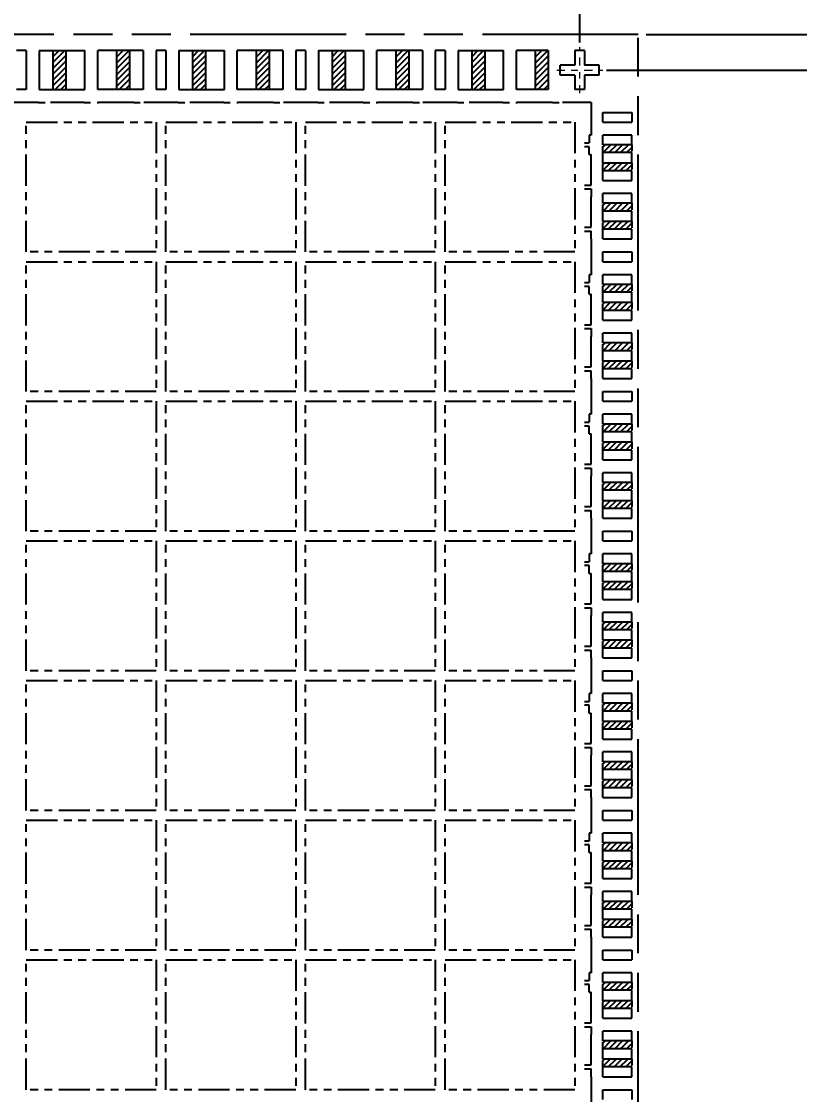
# Model space of a CAD drawing. Extents: x -338 to -53, y 67 to 196.
# Drawn here: x -91.39 to -79.41, y 163.1 to 179.63 of the extents above; entities that cross this region are included whole.
import ezdxf

# ---------------------------------------------------------------- set-up
doc = ezdxf.new("R2010")
doc.units = 0
for name, pattern in [('ACAD_ISO09W100', [45, 24, -3, 6, -3, 6, -3]), ('CENTER', [2, 1.25, -0.25, 0.25, -0.25]), ('HIDDEN', [0.375, 0.25, -0.125])]:
    doc.linetypes.add(name, pattern=pattern)
doc.layers.add('Center', color=1, linetype='CENTER', lineweight=0)
for name, color, linetype in [('dimension', 3, 'Continuous'), ('Etched Area', 4, 'Continuous'), ('Hidden', 4, 'HIDDEN'), ('Molding Line', 5, 'ACAD_ISO09W100'), ('PKG Line', 2, 'ACAD_ISO09W100')]:
    doc.layers.add(name, color=color, linetype=linetype)
doc.styles.add('SIMPLEX', font='SIMPLEX')
doc.dimstyles.new('1', dxfattribs={"dimtxt": 1, "dimasz": 1, "dimexe": 0.3, "dimexo": 0.3, "dimgap": 0.3, "dimtad": 0, "dimdec": 3, "dimzin": 1, "dimdsep": 46, "dimtxsty": 'SIMPLEX', "dimcen": 0, "dimclrd": 256, "dimclre": 256, "dimclrt": 7, "dimadec": 0, "dimazin": 1, "dimtm": 1.25, "dimtfac": 1, "dimtdec": 3, "dimtmove": 0, "dimatfit": 0, "dimfxl": 1, "dimtolj": 1, "dimtzin": 0, "dimlwd": -1, "dimlwe": -1, "dimarcsym": 1})
pattern_1 = [(45, (447.35187, 309.09846), (-0.0449012806, 0.0449012806), [])]
pattern_2 = [(45, (449.50187, 309.09846), (-0.0449012806, 0.0449012806), [])]
pattern_3 = [(45, (451.65187, 309.09846), (-0.0449012806, 0.0449012806), [])]
pattern_4 = [(45, (453.80187, 309.09846), (-0.0449012806, 0.0449012806), [])]
pattern_5 = [(45, (-208.74118, 173.81751), (-0.04490128, 0.04490128), [])]
pattern_6 = [(45, (-208.74118, 174.71751), (-0.04490128, 0.04490128), [])]
pattern_7 = [(45, (-208.74118, 175.96751), (-0.04490128, 0.04490128), [])]
pattern_8 = [(45, (-208.74118, 176.86751), (-0.04490128, 0.04490128), [])]
pattern_9 = [(45, (-208.74118, 178.11751), (-0.04490128, 0.04490128), [])]
pattern_10 = [(45, (-208.74118, 179.01751), (-0.04490128, 0.04490128), [])]
pattern_11 = [(45, (-208.74118, 180.26751), (-0.04490128, 0.04490128), [])]
pattern_12 = [(45, (-208.74118, 181.16751), (-0.04490128, 0.04490128), [])]
pattern_13 = [(45, (-208.74118, 182.41751), (-0.04490128, 0.04490128), [])]
pattern_14 = [(45, (-208.74118, 183.31751), (-0.04490128, 0.04490128), [])]
pattern_15 = [(45, (-208.74118, 184.56751), (-0.04490128, 0.04490128), [])]
pattern_16 = [(45, (-208.74118, 185.46751), (-0.04490128, 0.04490128), [])]
pattern_17 = [(45, (-208.74118, 186.71751), (-0.04490128, 0.04490128), [])]
pattern_18 = [(45, (-208.74118, 187.61751), (-0.04490128, 0.04490128), [])]

# ---------------------------------------------------------------- blocks, each defined once
blk = doc.blocks.new('*D5')
at = {"layer": 'Defpoints', "color": 0, "transparency": 16777216}
for p in [(2660.401, 1966.649), (2660.332, 1903.899), (2681.14, 1903.899)]:
    blk.add_point(p, dxfattribs=at)
at = {"layer": 'dimension', "transparency": 16777216}
for p, q in [((2660.701, 1966.649), (2681.44, 1966.649)), ((2681.14, 1965.649), (2681.14, 1944.946)), ((2681.14, 1904.899), (2681.14, 1929.108)), ((2660.632, 1903.899), (2681.44, 1903.899))]:
    blk.add_line(p, q, dxfattribs=at)
for points in [[(2680.973, 1965.649), (2681.306, 1965.649), (2681.14, 1966.649)], [(2680.973, 1904.899), (2681.306, 1904.899), (2681.14, 1903.899)]]:
    blk.add_solid(points, dxfattribs=at)
at = {"layer": 'dimension', "color": 7, "transparency": 16777216, "insert": (2681.14, 1937.027), "char_height": 1, "attachment_point": 5, "rotation": 90, "style": 'SIMPLEX'}
blk.add_mtext('\\A1;62.750 Molding Line', dxfattribs=at)
blk = doc.blocks.new('*D32')
at = {"layer": 'Defpoints', "color": 0, "transparency": 16777216}
for p in [(2665.965, 1963.274), (2673.632, 1963.274), (2540.353, 1935.274)]:
    blk.add_point(p, dxfattribs=at)
at = {"layer": 'dimension', "transparency": 16777216}
blk.add_line((2666.265, 1963.274), (2673.632, 1963.274), dxfattribs=at)
at = {"layer": 'dimension', "color": 7, "transparency": 16777216, "insert": (2676.408, 1963.274), "char_height": 1, "attachment_point": 5, "style": 'SIMPLEX'}
blk.add_mtext('\\A1;28.000', dxfattribs=at)
blk = doc.blocks.new('*D33')
at = {"layer": 'Defpoints', "color": 0, "transparency": 16777216}
for p in [(2659.788, 1966.099), (2673.632, 1966.099), (2540.353, 1935.274)]:
    blk.add_point(p, dxfattribs=at)
at = {"layer": 'dimension', "transparency": 16777216}
blk.add_line((2660.088, 1966.099), (2673.632, 1966.099), dxfattribs=at)
at = {"layer": 'dimension', "color": 7, "transparency": 16777216, "insert": (2676.408, 1966.099), "char_height": 1, "attachment_point": 5, "style": 'SIMPLEX'}
blk.add_mtext('\\A1;30.825', dxfattribs=at)
blk = doc.blocks.new('*D43')
at = {"layer": 'Defpoints', "color": 0, "transparency": 16777216}
for p in [(2659.66, 1977.057), (2659.678, 1966.224), (2540.353, 1935.274)]:
    blk.add_point(p, dxfattribs=at)
at = {"layer": 'dimension', "transparency": 16777216}
for p, q in [((2659.66, 1975.057), (2659.66, 1977.057)), ((2659.678, 1973.057), (2659.66, 1975.057)), ((2659.678, 1966.524), (2659.678, 1973.057))]:
    blk.add_line(p, q, dxfattribs=at)
at = {"layer": 'dimension', "color": 7, "transparency": 16777216, "insert": (2659.66, 1980.119), "char_height": 1, "attachment_point": 5, "rotation": 90, "style": 'SIMPLEX'}
blk.add_mtext('\\A1;119.325', dxfattribs=at)

msp = doc.modelspace()

# ---------------------------------------------------------------- hatches: boundary and pattern name
at = {"layer": 'Etched Area'}
h = msp.add_hatch(dxfattribs=at)
h.set_pattern_fill('ANSI31', color=256, scale=0.02)
h.set_pattern_definition(pattern_1)
h.paths.add_polyline_path([(-90.7055, 178.5777), (-90.9055, 178.5777), (-90.9055, 179.1777), (-90.7055, 179.1777)])
h = msp.add_hatch(dxfattribs=at)
h.set_pattern_fill('ANSI31', color=256, scale=0.02)
h.set_pattern_definition(pattern_1)
h.paths.add_polyline_path([(-89.7255, 178.5777), (-89.9255, 178.5777), (-89.9255, 179.1777), (-89.7255, 179.1777)])
h = msp.add_hatch(dxfattribs=at)
h.set_pattern_fill('ANSI31', color=256, scale=0.02)
h.set_pattern_definition(pattern_2)
h.paths.add_polyline_path([(-88.5555, 178.5777), (-88.7555, 178.5777), (-88.7555, 179.1777), (-88.5555, 179.1777)])
h = msp.add_hatch(dxfattribs=at)
h.set_pattern_fill('ANSI31', color=256, scale=0.02)
h.set_pattern_definition(pattern_2)
h.paths.add_polyline_path([(-87.5755, 178.5777), (-87.7755, 178.5777), (-87.7755, 179.1777), (-87.5755, 179.1777)])
h = msp.add_hatch(dxfattribs=at)
h.set_pattern_fill('ANSI31', color=256, scale=0.02)
h.set_pattern_definition(pattern_3)
h.paths.add_polyline_path([(-86.4055, 178.5777), (-86.6055, 178.5777), (-86.6055, 179.1777), (-86.4055, 179.1777)])
h = msp.add_hatch(dxfattribs=at)
h.set_pattern_fill('ANSI31', color=256, scale=0.02)
h.set_pattern_definition(pattern_3)
h.paths.add_polyline_path([(-85.4255, 178.5777), (-85.6255, 178.5777), (-85.6255, 179.1777), (-85.4255, 179.1777)])
h = msp.add_hatch(dxfattribs=at)
h.set_pattern_fill('ANSI31', color=256, scale=0.02)
h.set_pattern_definition(pattern_4)
h.paths.add_polyline_path([(-84.2555, 178.5777), (-84.4555, 178.5777), (-84.4555, 179.1777), (-84.2555, 179.1777)])
h = msp.add_hatch(dxfattribs=at)
h.set_pattern_fill('ANSI31', color=256, scale=0.02)
h.set_pattern_definition(pattern_4)
h.paths.add_polyline_path([(-83.2755, 178.5777), (-83.4755, 178.5777), (-83.4755, 179.1777), (-83.2755, 179.1777)])
h = msp.add_hatch(dxfattribs=at)
h.set_pattern_fill('ANSI31', color=256, scale=0.02)
h.set_pattern_definition(pattern_18)
h.paths.add_polyline_path([(-82.4355, 177.7277), (-81.9905, 177.7277), (-81.9905, 177.6077), (-82.4355, 177.6077)])
h = msp.add_hatch(dxfattribs=at)
h.set_pattern_fill('ANSI31', color=256, scale=0.02)
h.set_pattern_definition(pattern_18)
h.paths.add_polyline_path([(-82.4355, 177.4477), (-81.9905, 177.4477), (-81.9905, 177.3277), (-82.4355, 177.3277)])
h = msp.add_hatch(dxfattribs=at)
h.set_pattern_fill('ANSI31', color=256, scale=0.02)
h.set_pattern_definition(pattern_17)
h.paths.add_polyline_path([(-82.4355, 176.8277), (-81.9905, 176.8277), (-81.9905, 176.7077), (-82.4355, 176.7077)])
h = msp.add_hatch(dxfattribs=at)
h.set_pattern_fill('ANSI31', color=256, scale=0.02)
h.set_pattern_definition(pattern_17)
h.paths.add_polyline_path([(-82.4355, 176.5477), (-81.9905, 176.5477), (-81.9905, 176.4277), (-82.4355, 176.4277)])
h = msp.add_hatch(dxfattribs=at)
h.set_pattern_fill('ANSI31', color=256, scale=0.02)
h.set_pattern_definition(pattern_16)
h.paths.add_polyline_path([(-82.4355, 175.5777), (-81.9905, 175.5777), (-81.9905, 175.4577), (-82.4355, 175.4577)])
h = msp.add_hatch(dxfattribs=at)
h.set_pattern_fill('ANSI31', color=256, scale=0.02)
h.set_pattern_definition(pattern_16)
h.paths.add_polyline_path([(-82.4355, 175.2977), (-81.9905, 175.2977), (-81.9905, 175.1777), (-82.4355, 175.1777)])
h = msp.add_hatch(dxfattribs=at)
h.set_pattern_fill('ANSI31', color=256, scale=0.02)
h.set_pattern_definition(pattern_15)
h.paths.add_polyline_path([(-82.4355, 174.6777), (-81.9905, 174.6777), (-81.9905, 174.5577), (-82.4355, 174.5577)])
h = msp.add_hatch(dxfattribs=at)
h.set_pattern_fill('ANSI31', color=256, scale=0.02)
h.set_pattern_definition(pattern_15)
h.paths.add_polyline_path([(-82.4355, 174.3977), (-81.9905, 174.3977), (-81.9905, 174.2777), (-82.4355, 174.2777)])
h = msp.add_hatch(dxfattribs=at)
h.set_pattern_fill('ANSI31', color=256, scale=0.02)
h.set_pattern_definition(pattern_14)
h.paths.add_polyline_path([(-82.4355, 173.4277), (-81.9905, 173.4277), (-81.9905, 173.3077), (-82.4355, 173.3077)])
h = msp.add_hatch(dxfattribs=at)
h.set_pattern_fill('ANSI31', color=256, scale=0.02)
h.set_pattern_definition(pattern_14)
h.paths.add_polyline_path([(-82.4355, 173.1477), (-81.9905, 173.1477), (-81.9905, 173.0277), (-82.4355, 173.0277)])
h = msp.add_hatch(dxfattribs=at)
h.set_pattern_fill('ANSI31', color=256, scale=0.02)
h.set_pattern_definition(pattern_13)
h.paths.add_polyline_path([(-82.4355, 172.5277), (-81.9905, 172.5277), (-81.9905, 172.4077), (-82.4355, 172.4077)])
h = msp.add_hatch(dxfattribs=at)
h.set_pattern_fill('ANSI31', color=256, scale=0.02)
h.set_pattern_definition(pattern_13)
h.paths.add_polyline_path([(-82.4355, 172.2477), (-81.9905, 172.2477), (-81.9905, 172.1277), (-82.4355, 172.1277)])
h = msp.add_hatch(dxfattribs=at)
h.set_pattern_fill('ANSI31', color=256, scale=0.02)
h.set_pattern_definition(pattern_12)
h.paths.add_polyline_path([(-82.4355, 171.2777), (-81.9905, 171.2777), (-81.9905, 171.1577), (-82.4355, 171.1577)])
h = msp.add_hatch(dxfattribs=at)
h.set_pattern_fill('ANSI31', color=256, scale=0.02)
h.set_pattern_definition(pattern_12)
h.paths.add_polyline_path([(-82.4355, 170.9977), (-81.9905, 170.9977), (-81.9905, 170.8777), (-82.4355, 170.8777)])
h = msp.add_hatch(dxfattribs=at)
h.set_pattern_fill('ANSI31', color=256, scale=0.02)
h.set_pattern_definition(pattern_11)
h.paths.add_polyline_path([(-82.4355, 170.3777), (-81.9905, 170.3777), (-81.9905, 170.2577), (-82.4355, 170.2577)])
h = msp.add_hatch(dxfattribs=at)
h.set_pattern_fill('ANSI31', color=256, scale=0.02)
h.set_pattern_definition(pattern_11)
h.paths.add_polyline_path([(-82.4355, 170.0977), (-81.9905, 170.0977), (-81.9905, 169.9777), (-82.4355, 169.9777)])
h = msp.add_hatch(dxfattribs=at)
h.set_pattern_fill('ANSI31', color=256, scale=0.02)
h.set_pattern_definition(pattern_10)
h.paths.add_polyline_path([(-82.4355, 169.1277), (-81.9905, 169.1277), (-81.9905, 169.0077), (-82.4355, 169.0077)])
h = msp.add_hatch(dxfattribs=at)
h.set_pattern_fill('ANSI31', color=256, scale=0.02)
h.set_pattern_definition(pattern_10)
h.paths.add_polyline_path([(-82.4355, 168.8477), (-81.9905, 168.8477), (-81.9905, 168.7277), (-82.4355, 168.7277)])
h = msp.add_hatch(dxfattribs=at)
h.set_pattern_fill('ANSI31', color=256, scale=0.02)
h.set_pattern_definition(pattern_9)
h.paths.add_polyline_path([(-82.4355, 168.2277), (-81.9905, 168.2277), (-81.9905, 168.1077), (-82.4355, 168.1077)])
h = msp.add_hatch(dxfattribs=at)
h.set_pattern_fill('ANSI31', color=256, scale=0.02)
h.set_pattern_definition(pattern_9)
h.paths.add_polyline_path([(-82.4355, 167.9477), (-81.9905, 167.9477), (-81.9905, 167.8277), (-82.4355, 167.8277)])
h = msp.add_hatch(dxfattribs=at)
h.set_pattern_fill('ANSI31', color=256, scale=0.02)
h.set_pattern_definition(pattern_8)
h.paths.add_polyline_path([(-82.4355, 166.9777), (-81.9905, 166.9777), (-81.9905, 166.8577), (-82.4355, 166.8577)])
h = msp.add_hatch(dxfattribs=at)
h.set_pattern_fill('ANSI31', color=256, scale=0.02)
h.set_pattern_definition(pattern_8)
h.paths.add_polyline_path([(-82.4355, 166.6977), (-81.9905, 166.6977), (-81.9905, 166.5777), (-82.4355, 166.5777)])
h = msp.add_hatch(dxfattribs=at)
h.set_pattern_fill('ANSI31', color=256, scale=0.02)
h.set_pattern_definition(pattern_7)
h.paths.add_polyline_path([(-82.4355, 166.0777), (-81.9905, 166.0777), (-81.9905, 165.9577), (-82.4355, 165.9577)])
h = msp.add_hatch(dxfattribs=at)
h.set_pattern_fill('ANSI31', color=256, scale=0.02)
h.set_pattern_definition(pattern_7)
h.paths.add_polyline_path([(-82.4355, 165.7977), (-81.9905, 165.7977), (-81.9905, 165.6777), (-82.4355, 165.6777)])
h = msp.add_hatch(dxfattribs=at)
h.set_pattern_fill('ANSI31', color=256, scale=0.02)
h.set_pattern_definition(pattern_6)
h.paths.add_polyline_path([(-82.4355, 164.8277), (-81.9905, 164.8277), (-81.9905, 164.7077), (-82.4355, 164.7077)])
h = msp.add_hatch(dxfattribs=at)
h.set_pattern_fill('ANSI31', color=256, scale=0.02)
h.set_pattern_definition(pattern_6)
h.paths.add_polyline_path([(-82.4355, 164.5477), (-81.9905, 164.5477), (-81.9905, 164.4277), (-82.4355, 164.4277)])
h = msp.add_hatch(dxfattribs=at)
h.set_pattern_fill('ANSI31', color=256, scale=0.02)
h.set_pattern_definition(pattern_5)
h.paths.add_polyline_path([(-82.4355, 163.9277), (-81.9905, 163.9277), (-81.9905, 163.8077), (-82.4355, 163.8077)])
h = msp.add_hatch(dxfattribs=at)
h.set_pattern_fill('ANSI31', color=256, scale=0.02)
h.set_pattern_definition(pattern_5)
h.paths.add_polyline_path([(-82.4355, 163.6477), (-81.9905, 163.6477), (-81.9905, 163.5277), (-82.4355, 163.5277)])

# ---------------------------------------------------------------- linework, layer by layer
for p, q in [((-91.3155, 179.1777), (-91.4655, 179.1777)), ((-91.3155, 179.1777), (-91.3155, 178.5777)), ((-91.1155, 179.1777), (-91.1155, 178.5777)), ((-91.1155, 179.1777), (-90.4155, 179.1777)), ((-90.9055, 179.1777), (-90.9055, 178.5777)), ((-90.7055, 179.1777), (-90.7055, 178.5777)), ((-90.4155, 178.5777), (-90.4155, 179.1777)), ((-89.5155, 179.1777), (-90.2155, 179.1777)), ((-90.2155, 178.5777), (-90.2155, 179.1777)), ((-89.9255, 179.1777), (-89.9255, 178.5777)), ((-89.7255, 179.1777), (-89.7255, 178.5777)), ((-89.5155, 179.1777), (-89.5155, 178.5777)), ((-89.1655, 179.1777), (-89.3155, 179.1777)), ((-89.3155, 179.1777), (-89.3155, 178.5777)), ((-89.1655, 179.1777), (-89.1655, 178.5777)), ((-88.9655, 179.1777), (-88.9655, 178.5777)), ((-88.9655, 179.1777), (-88.2655, 179.1777)), ((-88.7555, 179.1777), (-88.7555, 178.5777)), ((-88.5555, 179.1777), (-88.5555, 178.5777)), ((-88.2655, 178.5777), (-88.2655, 179.1777)), ((-87.3655, 179.1777), (-88.0655, 179.1777)), ((-88.0655, 178.5777), (-88.0655, 179.1777)), ((-87.7755, 179.1777), (-87.7755, 178.5777)), ((-87.5755, 179.1777), (-87.5755, 178.5777)), ((-87.3655, 179.1777), (-87.3655, 178.5777)), ((-87.0155, 179.1777), (-87.1655, 179.1777)), ((-87.1655, 179.1777), (-87.1655, 178.5777)), ((-87.0155, 179.1777), (-87.0155, 178.5777)), ((-86.8155, 179.1777), (-86.8155, 178.5777)), ((-86.8155, 179.1777), (-86.1155, 179.1777)), ((-86.6055, 179.1777), (-86.6055, 178.5777)), ((-86.4055, 179.1777), (-86.4055, 178.5777)), ((-86.1155, 178.5777), (-86.1155, 179.1777)), ((-85.2155, 179.1777), (-85.9155, 179.1777)), ((-85.9155, 178.5777), (-85.9155, 179.1777)), ((-85.6255, 179.1777), (-85.6255, 178.5777)), ((-85.4255, 179.1777), (-85.4255, 178.5777)), ((-85.2155, 179.1777), (-85.2155, 178.5777)), ((-84.8655, 179.1777), (-85.0155, 179.1777)), ((-85.0155, 179.1777), (-85.0155, 178.5777)), ((-84.8655, 179.1777), (-84.8655, 178.5777)), ((-84.6655, 179.1777), (-84.6655, 178.5777)), ((-84.6655, 179.1777), (-83.9655, 179.1777)), ((-84.4555, 179.1777), (-84.4555, 178.5777)), ((-84.2555, 179.1777), (-84.2555, 178.5777)), ((-83.9655, 178.5777), (-83.9655, 179.1777)), ((-83.2755, 179.1777), (-83.7655, 179.1777)), ((-83.7655, 178.5777), (-83.7655, 179.1777)), ((-83.4755, 179.1777), (-83.4755, 178.5777)), ((-83.2755, 179.1777), (-83.2755, 178.5777)), ((-82.7155, 179.1777), (-82.8655, 179.1777)), ((-82.8655, 179.1777), (-82.8655, 178.9527)), ((-82.7155, 179.1777), (-82.7155, 178.9527)), ((-83.0905, 178.8027), (-83.0905, 178.9527)), ((-82.8655, 178.9527), (-83.0905, 178.9527)), ((-82.8655, 178.8027), (-83.0905, 178.8027)), ((-82.8655, 178.8027), (-82.8655, 178.5777)), ((-82.4905, 178.9527), (-82.7155, 178.9527)), ((-82.7155, 178.8027), (-82.7155, 178.5777)), ((-82.4905, 178.8027), (-82.7155, 178.8027)), ((-82.4905, 178.8027), (-82.4905, 178.9527)), ((-91.3155, 178.5777), (-91.4655, 178.5777)), ((-91.1155, 178.5777), (-90.4155, 178.5777)), ((-89.5155, 178.5777), (-90.2155, 178.5777)), ((-89.1655, 178.5777), (-89.3155, 178.5777)), ((-88.9655, 178.5777), (-88.2655, 178.5777)), ((-87.3655, 178.5777), (-88.0655, 178.5777)), ((-87.0155, 178.5777), (-87.1655, 178.5777)), ((-86.8155, 178.5777), (-86.1155, 178.5777)), ((-85.2155, 178.5777), (-85.9155, 178.5777)), ((-84.8655, 178.5777), (-85.0155, 178.5777)), ((-84.6655, 178.5777), (-83.9655, 178.5777)), ((-83.2755, 178.5777), (-83.7655, 178.5777)), ((-82.7155, 178.5777), (-82.8655, 178.5777)), ((-91.1255, 178.3777), (-91.6555, 178.3777)), ((-90.4255, 178.3777), (-90.9455, 178.3777)), ((-89.6605, 178.3777), (-90.2055, 178.3777)), ((-88.9755, 178.3777), (-89.5055, 178.3777)), ((-88.2755, 178.3777), (-88.7955, 178.3777)), ((-87.5105, 178.3777), (-88.0555, 178.3777)), ((-86.8255, 178.3777), (-87.3555, 178.3777)), ((-86.1255, 178.3777), (-86.6455, 178.3777)), ((-85.3605, 178.3777), (-85.9055, 178.3777)), ((-84.6755, 178.3777), (-85.2055, 178.3777)), ((-83.9755, 178.3777), (-84.4955, 178.3777)), ((-83.2105, 178.3777), (-83.7555, 178.3777)), ((-82.6155, 178.3777), (-83.0555, 178.3777)), ((-82.6155, 178.3777), (-82.6155, 177.8777)), ((-82.4355, 178.2277), (-81.9905, 178.2277)), ((-82.4355, 178.0777), (-82.4355, 178.2277)), ((-81.9905, 178.2277), (-81.9905, 178.0777)), ((-82.4355, 178.0777), (-81.9905, 178.0777)), ((-82.6455, 177.8777), (-82.6455, 177.7577)), ((-82.6155, 177.8777), (-82.6455, 177.8777)), ((-81.9905, 177.8777), (-82.4355, 177.8777)), ((-82.4355, 177.7277), (-82.4355, 177.8777)), ((-81.9905, 177.7277), (-81.9905, 177.8777)), ((-82.7155, 177.7577), (-82.6455, 177.7577)), ((-82.6455, 177.6977), (-82.7155, 177.6977)), ((-82.6455, 177.5777), (-82.6455, 177.6977)), ((-81.9905, 177.7277), (-82.4355, 177.7277)), ((-82.6455, 177.5777), (-82.6155, 177.5777)), ((-82.6155, 177.2277), (-82.6155, 177.5777)), ((-81.9905, 177.6077), (-82.4355, 177.6077)), ((-82.4355, 177.4477), (-82.4355, 177.6077)), ((-81.9905, 177.4477), (-81.9905, 177.6077)), ((-81.9905, 177.4477), (-82.4355, 177.4477)), ((-82.4355, 177.1777), (-82.4355, 177.3277)), ((-81.9905, 177.3277), (-82.4355, 177.3277)), ((-81.9905, 177.1777), (-81.9905, 177.3277)), ((-82.6155, 177.1077), (-82.6155, 177.2277)), ((-82.4355, 177.1777), (-81.9905, 177.1777)), ((-82.7155, 177.1077), (-82.6155, 177.1077)), ((-82.7155, 177.0477), (-82.6155, 177.0477)), ((-82.6155, 177.0477), (-82.6155, 176.9277)), ((-82.6155, 176.5777), (-82.6155, 176.9277)), ((-81.9905, 176.9777), (-82.4355, 176.9777)), ((-82.4355, 176.8277), (-82.4355, 176.9777)), ((-81.9905, 176.8277), (-82.4355, 176.8277)), ((-81.9905, 176.8277), (-81.9905, 176.9777)), ((-81.9905, 176.7077), (-82.4355, 176.7077)), ((-82.4355, 176.5477), (-82.4355, 176.7077)), ((-81.9905, 176.5477), (-81.9905, 176.7077)), ((-82.6155, 176.4577), (-82.6155, 176.5777)), ((-81.9905, 176.5477), (-82.4355, 176.5477)), ((-82.7155, 176.4577), (-82.6155, 176.4577)), ((-82.7155, 176.3977), (-82.6155, 176.3977)), ((-82.6155, 176.2777), (-82.6155, 176.3977)), ((-82.4355, 176.2777), (-82.4355, 176.4277)), ((-81.9905, 176.4277), (-82.4355, 176.4277)), ((-81.9905, 176.2777), (-81.9905, 176.4277)), ((-82.6155, 176.2777), (-82.6155, 175.7277)), ((-82.4355, 176.2777), (-81.9905, 176.2777)), ((-82.4355, 176.0777), (-81.9905, 176.0777)), ((-82.4355, 175.9277), (-82.4355, 176.0777)), ((-81.9905, 176.0777), (-81.9905, 175.9277)), ((-82.4355, 175.9277), (-81.9905, 175.9277)), ((-82.6455, 175.7277), (-82.6455, 175.6077)), ((-82.6155, 175.7277), (-82.6455, 175.7277)), ((-81.9905, 175.7277), (-82.4355, 175.7277)), ((-82.4355, 175.5777), (-82.4355, 175.7277)), ((-81.9905, 175.5777), (-81.9905, 175.7277)), ((-82.7155, 175.6077), (-82.6455, 175.6077)), ((-82.6455, 175.5477), (-82.7155, 175.5477)), ((-82.6455, 175.4277), (-82.6455, 175.5477)), ((-81.9905, 175.5777), (-82.4355, 175.5777)), ((-82.6455, 175.4277), (-82.6155, 175.4277)), ((-82.6155, 175.0777), (-82.6155, 175.4277)), ((-81.9905, 175.4577), (-82.4355, 175.4577)), ((-82.4355, 175.2977), (-82.4355, 175.4577)), ((-81.9905, 175.2977), (-81.9905, 175.4577)), ((-81.9905, 175.2977), (-82.4355, 175.2977)), ((-82.4355, 175.0277), (-82.4355, 175.1777)), ((-81.9905, 175.1777), (-82.4355, 175.1777)), ((-81.9905, 175.0277), (-81.9905, 175.1777)), ((-82.6155, 174.9577), (-82.6155, 175.0777)), ((-82.4355, 175.0277), (-81.9905, 175.0277)), ((-82.7155, 174.9577), (-82.6155, 174.9577)), ((-82.7155, 174.8977), (-82.6155, 174.8977)), ((-82.6155, 174.8977), (-82.6155, 174.7777)), ((-82.6155, 174.4277), (-82.6155, 174.7777)), ((-81.9905, 174.8277), (-82.4355, 174.8277)), ((-82.4355, 174.6777), (-82.4355, 174.8277)), ((-81.9905, 174.6777), (-82.4355, 174.6777)), ((-81.9905, 174.6777), (-81.9905, 174.8277)), ((-81.9905, 174.5577), (-82.4355, 174.5577)), ((-82.4355, 174.3977), (-82.4355, 174.5577)), ((-81.9905, 174.3977), (-81.9905, 174.5577)), ((-82.6155, 174.3077), (-82.6155, 174.4277)), ((-81.9905, 174.3977), (-82.4355, 174.3977)), ((-82.7155, 174.3077), (-82.6155, 174.3077)), ((-82.7155, 174.2477), (-82.6155, 174.2477)), ((-82.6155, 174.1277), (-82.6155, 174.2477)), ((-82.4355, 174.1277), (-82.4355, 174.2777)), ((-81.9905, 174.2777), (-82.4355, 174.2777)), ((-81.9905, 174.1277), (-81.9905, 174.2777)), ((-82.6155, 174.1277), (-82.6155, 173.5777)), ((-82.4355, 174.1277), (-81.9905, 174.1277)), ((-82.4355, 173.9277), (-81.9905, 173.9277)), ((-82.4355, 173.7777), (-82.4355, 173.9277)), ((-81.9905, 173.9277), (-81.9905, 173.7777)), ((-82.4355, 173.7777), (-81.9905, 173.7777)), ((-82.6455, 173.5777), (-82.6455, 173.4577)), ((-82.6155, 173.5777), (-82.6455, 173.5777)), ((-81.9905, 173.5777), (-82.4355, 173.5777)), ((-82.4355, 173.4277), (-82.4355, 173.5777)), ((-81.9905, 173.4277), (-81.9905, 173.5777)), ((-82.7155, 173.4577), (-82.6455, 173.4577)), ((-82.6455, 173.3977), (-82.7155, 173.3977)), ((-82.6455, 173.2777), (-82.6455, 173.3977)), ((-81.9905, 173.4277), (-82.4355, 173.4277)), ((-82.6455, 173.2777), (-82.6155, 173.2777)), ((-82.6155, 172.9277), (-82.6155, 173.2777)), ((-81.9905, 173.3077), (-82.4355, 173.3077)), ((-82.4355, 173.1477), (-82.4355, 173.3077)), ((-81.9905, 173.1477), (-81.9905, 173.3077)), ((-81.9905, 173.1477), (-82.4355, 173.1477)), ((-82.4355, 172.8777), (-82.4355, 173.0277)), ((-81.9905, 173.0277), (-82.4355, 173.0277)), ((-81.9905, 172.8777), (-81.9905, 173.0277)), ((-82.6155, 172.8077), (-82.6155, 172.9277)), ((-82.4355, 172.8777), (-81.9905, 172.8777)), ((-82.7155, 172.8077), (-82.6155, 172.8077)), ((-82.7155, 172.7477), (-82.6155, 172.7477)), ((-82.6155, 172.7477), (-82.6155, 172.6277)), ((-82.6155, 172.2777), (-82.6155, 172.6277)), ((-81.9905, 172.6777), (-82.4355, 172.6777)), ((-82.4355, 172.5277), (-82.4355, 172.6777)), ((-81.9905, 172.5277), (-82.4355, 172.5277)), ((-81.9905, 172.5277), (-81.9905, 172.6777)), ((-81.9905, 172.4077), (-82.4355, 172.4077)), ((-82.4355, 172.2477), (-82.4355, 172.4077)), ((-81.9905, 172.2477), (-81.9905, 172.4077)), ((-82.6155, 172.1577), (-82.6155, 172.2777)), ((-81.9905, 172.2477), (-82.4355, 172.2477)), ((-82.7155, 172.1577), (-82.6155, 172.1577)), ((-82.7155, 172.0977), (-82.6155, 172.0977)), ((-82.6155, 171.9777), (-82.6155, 172.0977)), ((-82.4355, 171.9777), (-82.4355, 172.1277)), ((-81.9905, 172.1277), (-82.4355, 172.1277)), ((-81.9905, 171.9777), (-81.9905, 172.1277)), ((-82.6155, 171.9777), (-82.6155, 171.4277)), ((-82.4355, 171.9777), (-81.9905, 171.9777)), ((-82.4355, 171.7777), (-81.9905, 171.7777)), ((-82.4355, 171.6277), (-82.4355, 171.7777)), ((-81.9905, 171.7777), (-81.9905, 171.6277)), ((-82.4355, 171.6277), (-81.9905, 171.6277)), ((-82.6455, 171.4277), (-82.6455, 171.3077)), ((-82.6155, 171.4277), (-82.6455, 171.4277)), ((-81.9905, 171.4277), (-82.4355, 171.4277)), ((-82.4355, 171.2777), (-82.4355, 171.4277)), ((-81.9905, 171.2777), (-81.9905, 171.4277)), ((-82.7155, 171.3077), (-82.6455, 171.3077)), ((-82.6455, 171.2477), (-82.7155, 171.2477)), ((-82.6455, 171.1277), (-82.6455, 171.2477)), ((-81.9905, 171.2777), (-82.4355, 171.2777)), ((-82.6455, 171.1277), (-82.6155, 171.1277)), ((-82.6155, 170.7777), (-82.6155, 171.1277)), ((-81.9905, 171.1577), (-82.4355, 171.1577)), ((-82.4355, 170.9977), (-82.4355, 171.1577)), ((-81.9905, 170.9977), (-81.9905, 171.1577)), ((-81.9905, 170.9977), (-82.4355, 170.9977)), ((-82.4355, 170.7277), (-82.4355, 170.8777)), ((-81.9905, 170.8777), (-82.4355, 170.8777)), ((-81.9905, 170.7277), (-81.9905, 170.8777)), ((-82.6155, 170.6577), (-82.6155, 170.7777)), ((-82.4355, 170.7277), (-81.9905, 170.7277)), ((-82.7155, 170.6577), (-82.6155, 170.6577)), ((-82.7155, 170.5977), (-82.6155, 170.5977)), ((-82.6155, 170.5977), (-82.6155, 170.4777)), ((-82.6155, 170.1277), (-82.6155, 170.4777)), ((-81.9905, 170.5277), (-82.4355, 170.5277)), ((-82.4355, 170.3777), (-82.4355, 170.5277)), ((-81.9905, 170.3777), (-82.4355, 170.3777)), ((-81.9905, 170.3777), (-81.9905, 170.5277)), ((-81.9905, 170.2577), (-82.4355, 170.2577)), ((-82.4355, 170.0977), (-82.4355, 170.2577)), ((-81.9905, 170.0977), (-81.9905, 170.2577)), ((-82.6155, 170.0077), (-82.6155, 170.1277)), ((-81.9905, 170.0977), (-82.4355, 170.0977)), ((-82.7155, 170.0077), (-82.6155, 170.0077)), ((-82.7155, 169.9477), (-82.6155, 169.9477)), ((-82.6155, 169.8277), (-82.6155, 169.9477)), ((-82.4355, 169.8277), (-82.4355, 169.9777)), ((-81.9905, 169.9777), (-82.4355, 169.9777)), ((-81.9905, 169.8277), (-81.9905, 169.9777)), ((-82.6155, 169.8277), (-82.6155, 169.2777)), ((-82.4355, 169.8277), (-81.9905, 169.8277)), ((-82.4355, 169.6277), (-81.9905, 169.6277)), ((-82.4355, 169.4777), (-82.4355, 169.6277)), ((-81.9905, 169.6277), (-81.9905, 169.4777)), ((-82.4355, 169.4777), (-81.9905, 169.4777)), ((-82.6455, 169.2777), (-82.6455, 169.1577)), ((-82.6155, 169.2777), (-82.6455, 169.2777)), ((-81.9905, 169.2777), (-82.4355, 169.2777)), ((-82.4355, 169.1277), (-82.4355, 169.2777)), ((-81.9905, 169.1277), (-81.9905, 169.2777)), ((-82.7155, 169.1577), (-82.6455, 169.1577)), ((-82.6455, 169.0977), (-82.7155, 169.0977)), ((-82.6455, 168.9777), (-82.6455, 169.0977)), ((-81.9905, 169.1277), (-82.4355, 169.1277)), ((-82.6455, 168.9777), (-82.6155, 168.9777)), ((-82.6155, 168.6277), (-82.6155, 168.9777)), ((-81.9905, 169.0077), (-82.4355, 169.0077)), ((-82.4355, 168.8477), (-82.4355, 169.0077)), ((-81.9905, 168.8477), (-81.9905, 169.0077)), ((-81.9905, 168.8477), (-82.4355, 168.8477)), ((-82.4355, 168.5777), (-82.4355, 168.7277)), ((-81.9905, 168.7277), (-82.4355, 168.7277)), ((-81.9905, 168.5777), (-81.9905, 168.7277)), ((-82.6155, 168.5077), (-82.6155, 168.6277)), ((-82.4355, 168.5777), (-81.9905, 168.5777)), ((-82.7155, 168.5077), (-82.6155, 168.5077)), ((-82.7155, 168.4477), (-82.6155, 168.4477)), ((-82.6155, 168.4477), (-82.6155, 168.3277)), ((-82.6155, 167.9777), (-82.6155, 168.3277)), ((-81.9905, 168.3777), (-82.4355, 168.3777)), ((-82.4355, 168.2277), (-82.4355, 168.3777)), ((-81.9905, 168.2277), (-82.4355, 168.2277)), ((-81.9905, 168.2277), (-81.9905, 168.3777)), ((-81.9905, 168.1077), (-82.4355, 168.1077)), ((-82.4355, 167.9477), (-82.4355, 168.1077)), ((-81.9905, 167.9477), (-81.9905, 168.1077)), ((-82.6155, 167.8577), (-82.6155, 167.9777)), ((-81.9905, 167.9477), (-82.4355, 167.9477)), ((-82.7155, 167.8577), (-82.6155, 167.8577)), ((-82.7155, 167.7977), (-82.6155, 167.7977)), ((-82.6155, 167.6777), (-82.6155, 167.7977)), ((-82.4355, 167.6777), (-82.4355, 167.8277)), ((-81.9905, 167.8277), (-82.4355, 167.8277)), ((-81.9905, 167.6777), (-81.9905, 167.8277)), ((-82.6155, 167.6777), (-82.6155, 167.1277)), ((-82.4355, 167.6777), (-81.9905, 167.6777)), ((-82.4355, 167.4777), (-81.9905, 167.4777)), ((-82.4355, 167.3277), (-82.4355, 167.4777)), ((-81.9905, 167.4777), (-81.9905, 167.3277)), ((-82.4355, 167.3277), (-81.9905, 167.3277)), ((-82.6455, 167.1277), (-82.6455, 167.0077)), ((-82.6155, 167.1277), (-82.6455, 167.1277)), ((-81.9905, 167.1277), (-82.4355, 167.1277)), ((-82.4355, 166.9777), (-82.4355, 167.1277)), ((-81.9905, 166.9777), (-81.9905, 167.1277)), ((-82.7155, 167.0077), (-82.6455, 167.0077)), ((-82.6455, 166.9477), (-82.7155, 166.9477)), ((-82.6455, 166.8277), (-82.6455, 166.9477)), ((-81.9905, 166.9777), (-82.4355, 166.9777)), ((-82.6455, 166.8277), (-82.6155, 166.8277)), ((-82.6155, 166.4777), (-82.6155, 166.8277)), ((-81.9905, 166.8577), (-82.4355, 166.8577)), ((-82.4355, 166.6977), (-82.4355, 166.8577)), ((-81.9905, 166.6977), (-81.9905, 166.8577)), ((-81.9905, 166.6977), (-82.4355, 166.6977)), ((-82.4355, 166.4277), (-82.4355, 166.5777)), ((-81.9905, 166.5777), (-82.4355, 166.5777)), ((-81.9905, 166.4277), (-81.9905, 166.5777)), ((-82.6155, 166.3577), (-82.6155, 166.4777)), ((-82.4355, 166.4277), (-81.9905, 166.4277)), ((-82.7155, 166.3577), (-82.6155, 166.3577)), ((-82.7155, 166.2977), (-82.6155, 166.2977)), ((-82.6155, 166.2977), (-82.6155, 166.1777)), ((-82.6155, 165.8277), (-82.6155, 166.1777)), ((-81.9905, 166.2277), (-82.4355, 166.2277)), ((-82.4355, 166.0777), (-82.4355, 166.2277)), ((-81.9905, 166.0777), (-82.4355, 166.0777)), ((-81.9905, 166.0777), (-81.9905, 166.2277)), ((-81.9905, 165.9577), (-82.4355, 165.9577)), ((-82.4355, 165.7977), (-82.4355, 165.9577)), ((-81.9905, 165.7977), (-81.9905, 165.9577)), ((-82.6155, 165.7077), (-82.6155, 165.8277)), ((-81.9905, 165.7977), (-82.4355, 165.7977)), ((-82.7155, 165.7077), (-82.6155, 165.7077)), ((-82.7155, 165.6477), (-82.6155, 165.6477)), ((-82.6155, 165.5277), (-82.6155, 165.6477)), ((-82.4355, 165.5277), (-82.4355, 165.6777)), ((-81.9905, 165.6777), (-82.4355, 165.6777)), ((-81.9905, 165.5277), (-81.9905, 165.6777)), ((-82.6155, 165.5277), (-82.6155, 164.9777)), ((-82.4355, 165.5277), (-81.9905, 165.5277)), ((-82.4355, 165.3277), (-81.9905, 165.3277)), ((-82.4355, 165.1777), (-82.4355, 165.3277)), ((-81.9905, 165.3277), (-81.9905, 165.1777)), ((-82.4355, 165.1777), (-81.9905, 165.1777)), ((-82.6455, 164.9777), (-82.6455, 164.8577)), ((-82.6155, 164.9777), (-82.6455, 164.9777)), ((-81.9905, 164.9777), (-82.4355, 164.9777)), ((-82.4355, 164.8277), (-82.4355, 164.9777)), ((-81.9905, 164.8277), (-81.9905, 164.9777)), ((-82.7155, 164.8577), (-82.6455, 164.8577)), ((-82.6455, 164.7977), (-82.7155, 164.7977)), ((-82.6455, 164.6777), (-82.6455, 164.7977)), ((-81.9905, 164.8277), (-82.4355, 164.8277)), ((-82.6455, 164.6777), (-82.6155, 164.6777)), ((-82.6155, 164.3277), (-82.6155, 164.6777)), ((-81.9905, 164.7077), (-82.4355, 164.7077)), ((-82.4355, 164.5477), (-82.4355, 164.7077)), ((-81.9905, 164.5477), (-81.9905, 164.7077)), ((-81.9905, 164.5477), (-82.4355, 164.5477)), ((-82.4355, 164.2777), (-82.4355, 164.4277)), ((-81.9905, 164.4277), (-82.4355, 164.4277)), ((-81.9905, 164.2777), (-81.9905, 164.4277)), ((-82.6155, 164.2077), (-82.6155, 164.3277)), ((-82.4355, 164.2777), (-81.9905, 164.2777)), ((-82.7155, 164.2077), (-82.6155, 164.2077)), ((-82.7155, 164.1477), (-82.6155, 164.1477)), ((-82.6155, 164.1477), (-82.6155, 164.0277)), ((-82.6155, 163.6777), (-82.6155, 164.0277)), ((-81.9905, 164.0777), (-82.4355, 164.0777)), ((-82.4355, 163.9277), (-82.4355, 164.0777)), ((-81.9905, 163.9277), (-82.4355, 163.9277)), ((-81.9905, 163.9277), (-81.9905, 164.0777)), ((-81.9905, 163.8077), (-82.4355, 163.8077)), ((-82.4355, 163.6477), (-82.4355, 163.8077)), ((-81.9905, 163.6477), (-81.9905, 163.8077)), ((-82.6155, 163.5577), (-82.6155, 163.6777)), ((-81.9905, 163.6477), (-82.4355, 163.6477)), ((-82.7155, 163.5577), (-82.6155, 163.5577)), ((-82.7155, 163.4977), (-82.6155, 163.4977)), ((-82.6155, 163.3777), (-82.6155, 163.4977)), ((-82.4355, 163.3777), (-82.4355, 163.5277)), ((-81.9905, 163.5277), (-82.4355, 163.5277)), ((-81.9905, 163.3777), (-81.9905, 163.5277)), ((-82.6155, 163.3777), (-82.6155, 162.8277)), ((-82.4355, 163.3777), (-81.9905, 163.3777)), ((-82.4355, 163.1777), (-81.9905, 163.1777)), ((-82.4355, 163.0277), (-82.4355, 163.1777)), ((-81.9905, 163.1777), (-81.9905, 163.0277))]:
    msp.add_line(p, q)
at = {"layer": 'Center', "ltscale": 0.1}
for p, q in [((-82.7905, 178.522), (-82.7905, 179.2335)), ((-83.1462, 178.8777), (-82.4348, 178.8777))]:
    msp.add_line(p, q, dxfattribs=at)
at = {"layer": 'Hidden', "ltscale": 0.3}
for p, q in [((-91.1255, 178.3777), (-90.9455, 178.3777)), ((-90.4255, 178.3777), (-90.2055, 178.3777)), ((-89.6605, 178.3777), (-89.5055, 178.3777)), ((-88.9755, 178.3777), (-88.7955, 178.3777)), ((-88.2755, 178.3777), (-88.0555, 178.3777)), ((-87.5105, 178.3777), (-87.3555, 178.3777)), ((-86.8255, 178.3777), (-86.6455, 178.3777)), ((-86.1255, 178.3777), (-85.9055, 178.3777)), ((-85.3605, 178.3777), (-85.2055, 178.3777)), ((-84.6755, 178.3777), (-84.4955, 178.3777)), ((-83.9755, 178.3777), (-83.7555, 178.3777)), ((-83.2105, 178.3777), (-83.0555, 178.3777)), ((-82.4355, 177.6077), (-82.4355, 177.7277)), ((-81.9905, 177.7277), (-81.9905, 177.6077)), ((-82.4355, 177.3277), (-82.4355, 177.4477)), ((-81.9905, 177.4477), (-81.9905, 177.3277)), ((-82.4355, 176.7077), (-82.4355, 176.8277)), ((-81.9905, 176.8277), (-81.9905, 176.7077)), ((-82.4355, 176.4277), (-82.4355, 176.5477)), ((-81.9905, 176.5477), (-81.9905, 176.4277)), ((-82.4355, 175.4577), (-82.4355, 175.5777)), ((-81.9905, 175.5777), (-81.9905, 175.4577)), ((-82.4355, 175.1777), (-82.4355, 175.2977)), ((-81.9905, 175.2977), (-81.9905, 175.1777)), ((-82.4355, 174.5577), (-82.4355, 174.6777)), ((-81.9905, 174.6777), (-81.9905, 174.5577)), ((-82.4355, 174.2777), (-82.4355, 174.3977)), ((-81.9905, 174.3977), (-81.9905, 174.2777)), ((-82.4355, 173.3077), (-82.4355, 173.4277)), ((-81.9905, 173.4277), (-81.9905, 173.3077)), ((-82.4355, 173.0277), (-82.4355, 173.1477)), ((-81.9905, 173.1477), (-81.9905, 173.0277)), ((-82.4355, 172.4077), (-82.4355, 172.5277)), ((-81.9905, 172.5277), (-81.9905, 172.4077)), ((-82.4355, 172.1277), (-82.4355, 172.2477)), ((-81.9905, 172.2477), (-81.9905, 172.1277)), ((-82.4355, 171.1577), (-82.4355, 171.2777)), ((-81.9905, 171.2777), (-81.9905, 171.1577)), ((-82.4355, 170.8777), (-82.4355, 170.9977)), ((-81.9905, 170.9977), (-81.9905, 170.8777)), ((-82.4355, 170.2577), (-82.4355, 170.3777)), ((-81.9905, 170.3777), (-81.9905, 170.2577)), ((-82.4355, 169.9777), (-82.4355, 170.0977)), ((-81.9905, 170.0977), (-81.9905, 169.9777)), ((-82.4355, 169.0077), (-82.4355, 169.1277)), ((-81.9905, 169.1277), (-81.9905, 169.0077)), ((-82.4355, 168.7277), (-82.4355, 168.8477)), ((-81.9905, 168.8477), (-81.9905, 168.7277)), ((-82.4355, 168.1077), (-82.4355, 168.2277)), ((-81.9905, 168.2277), (-81.9905, 168.1077)), ((-82.4355, 167.8277), (-82.4355, 167.9477)), ((-81.9905, 167.9477), (-81.9905, 167.8277)), ((-82.4355, 166.8577), (-82.4355, 166.9777)), ((-81.9905, 166.9777), (-81.9905, 166.8577)), ((-82.4355, 166.5777), (-82.4355, 166.6977)), ((-81.9905, 166.6977), (-81.9905, 166.5777)), ((-82.4355, 165.9577), (-82.4355, 166.0777)), ((-81.9905, 166.0777), (-81.9905, 165.9577)), ((-82.4355, 165.6777), (-82.4355, 165.7977)), ((-81.9905, 165.7977), (-81.9905, 165.6777)), ((-82.4355, 164.7077), (-82.4355, 164.8277)), ((-81.9905, 164.8277), (-81.9905, 164.7077)), ((-82.4355, 164.4277), (-82.4355, 164.5477)), ((-81.9905, 164.5477), (-81.9905, 164.4277)), ((-82.4355, 163.8077), (-82.4355, 163.9277)), ((-81.9905, 163.9277), (-81.9905, 163.8077)), ((-82.4355, 163.5277), (-82.4355, 163.6477)), ((-81.9905, 163.6477), (-81.9905, 163.5277))]:
    msp.add_line(p, q, dxfattribs=at)
at = {"layer": 'Molding Line', "ltscale": 0.1}
for p, q in [((-81.8905, 179.4277), (-322.3405, 179.4277)), ((-81.8905, 116.6777), (-81.8905, 179.4277))]:
    msp.add_line(p, q, dxfattribs=at)
at = {"layer": 'PKG Line', "ltscale": 0.02}
for points in [[(-91.3155, 178.0777), (-89.3155, 178.0777), (-89.3155, 176.0777), (-91.3155, 176.0777)], [(-89.1655, 178.0777), (-87.1655, 178.0777), (-87.1655, 176.0777), (-89.1655, 176.0777)], [(-87.0155, 178.0777), (-85.0155, 178.0777), (-85.0155, 176.0777), (-87.0155, 176.0777)], [(-84.8655, 178.0777), (-82.8655, 178.0777), (-82.8655, 176.0777), (-84.8655, 176.0777)], [(-91.3155, 175.9277), (-89.3155, 175.9277), (-89.3155, 173.9277), (-91.3155, 173.9277)], [(-89.1655, 175.9277), (-87.1655, 175.9277), (-87.1655, 173.9277), (-89.1655, 173.9277)], [(-87.0155, 175.9277), (-85.0155, 175.9277), (-85.0155, 173.9277), (-87.0155, 173.9277)], [(-84.8655, 175.9277), (-82.8655, 175.9277), (-82.8655, 173.9277), (-84.8655, 173.9277)], [(-91.3155, 173.7777), (-89.3155, 173.7777), (-89.3155, 171.7777), (-91.3155, 171.7777)], [(-89.1655, 173.7777), (-87.1655, 173.7777), (-87.1655, 171.7777), (-89.1655, 171.7777)], [(-87.0155, 173.7777), (-85.0155, 173.7777), (-85.0155, 171.7777), (-87.0155, 171.7777)], [(-84.8655, 173.7777), (-82.8655, 173.7777), (-82.8655, 171.7777), (-84.8655, 171.7777)], [(-91.3155, 171.6277), (-89.3155, 171.6277), (-89.3155, 169.6277), (-91.3155, 169.6277)], [(-89.1655, 171.6277), (-87.1655, 171.6277), (-87.1655, 169.6277), (-89.1655, 169.6277)], [(-87.0155, 171.6277), (-85.0155, 171.6277), (-85.0155, 169.6277), (-87.0155, 169.6277)], [(-84.8655, 171.6277), (-82.8655, 171.6277), (-82.8655, 169.6277), (-84.8655, 169.6277)], [(-91.3155, 169.4777), (-89.3155, 169.4777), (-89.3155, 167.4777), (-91.3155, 167.4777)], [(-89.1655, 169.4777), (-87.1655, 169.4777), (-87.1655, 167.4777), (-89.1655, 167.4777)], [(-87.0155, 169.4777), (-85.0155, 169.4777), (-85.0155, 167.4777), (-87.0155, 167.4777)], [(-84.8655, 169.4777), (-82.8655, 169.4777), (-82.8655, 167.4777), (-84.8655, 167.4777)], [(-91.3155, 167.3277), (-89.3155, 167.3277), (-89.3155, 165.3277), (-91.3155, 165.3277)], [(-89.1655, 167.3277), (-87.1655, 167.3277), (-87.1655, 165.3277), (-89.1655, 165.3277)], [(-87.0155, 167.3277), (-85.0155, 167.3277), (-85.0155, 165.3277), (-87.0155, 165.3277)], [(-84.8655, 167.3277), (-82.8655, 167.3277), (-82.8655, 165.3277), (-84.8655, 165.3277)], [(-91.3155, 165.1777), (-89.3155, 165.1777), (-89.3155, 163.1777), (-91.3155, 163.1777)], [(-89.1655, 165.1777), (-87.1655, 165.1777), (-87.1655, 163.1777), (-89.1655, 163.1777)], [(-87.0155, 165.1777), (-85.0155, 165.1777), (-85.0155, 163.1777), (-87.0155, 163.1777)], [(-84.8655, 165.1777), (-82.8655, 165.1777), (-82.8655, 163.1777), (-84.8655, 163.1777)]]:
    msp.add_lwpolyline(points, close=True, dxfattribs=at)

# ---------------------------------------------------------------- dimensions: what is measured, and where the dimension line sits
at = {"layer": 'dimension'}
for feature_location, offset, dtype, picture, middle in [((-82.7905, 179.0031), (-0.0185, 10.8325), 1, '*D43', (-82.809, 192.8975)), ((-82.6814, 178.8777), (13.8445, 0), 0, '*D33', (-66.0607, 178.8777)), ((-76.5044, 176.0527), (7.6675, 0), 0, '*D32', (-66.0607, 176.0527))]:
    dim = msp.add_ordinate_dim(feature_location=feature_location, offset=offset, dtype=dtype, origin=(-202.1155, 148.0527), dimstyle='1', dxfattribs=at)
    dim.commit()
    dim.dimension.update_dxf_attribs({"geometry": picture, "text_midpoint": middle, "insert": (-2742.4689, -1787.2212)})
dim = msp.add_linear_dim(base=(-61.3291, 116.6777), p1=(-82.0683, 179.4277), p2=(-82.137, 116.6777), angle=90, text='<> Molding Line', dimstyle='1', dxfattribs=at)
dim.commit()
dim.dimension.update_dxf_attribs({"geometry": '*D5', "text_midpoint": (-61.3291, 149.8055), "dimtype": 128, "insert": (-2742.4689, -1787.2212)})

doc.saveas('drawing.dxf')
